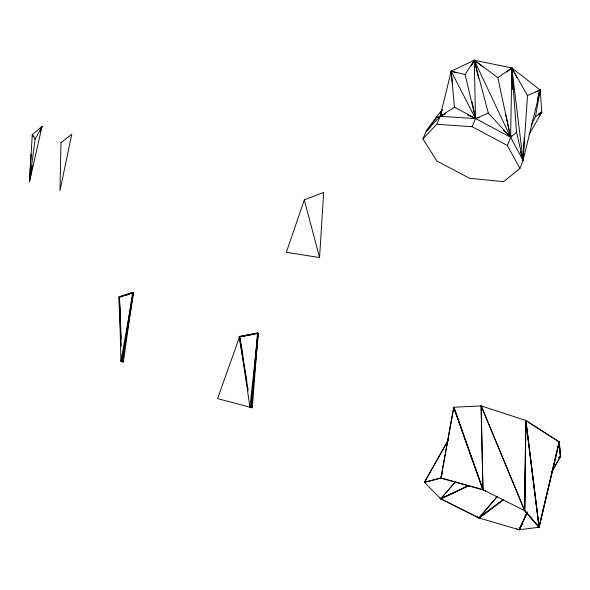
<?xml version="1.0" encoding="UTF-8"?>
<svg xmlns="http://www.w3.org/2000/svg" width="590" height="590" viewBox="0 0 590 590"><rect width="100%" height="100%" fill="white"/><g stroke="black" fill="none" stroke-linecap="round" stroke-linejoin="round"><path stroke-width="0.89" d="M525.963 420.633L524.798 510.652L539.12 527.224M519.93 168.489L507.341 145.472L510.616 137.308L511.847 67.946L474.257 60.21L451.18 71.235L440.199 116.326L436.755 124.284L422.89 138.901L436.866 160.996L469.611 178.298L503.609 181.646L519.93 168.489L523.079 160.451L540.197 90.049L511.847 67.946L497.835 77.674L510.616 137.308L523.079 160.451L527.504 95.558L511.847 67.946L506.714 71.958M60.991 142.677L59.966 190.659L71.744 134.314L61.006 142.596M524.163 137.794L523.079 160.451L522.6 159.337M34.058 136.747L32.251 134.8L29.5 181.469L35.105 139.314L42.074 126.319L32.244 134.712M31.086 154.315L29.53 181.484L32.443 165.606M319.559 257.55L323.667 192.429L304.307 199.899L286.342 252.291L319.559 257.55L304.307 199.899M257.491 333.07L251.141 407.506L250.839 405.691L251.141 407.506L257.985 333.225L239.614 336.706L217.555 398.597L251.141 407.506L258.472 333.387L257.491 333.07L239.614 336.706L249.931 407.137L252.343 407.845L257.985 333.225L239.016 336.514L248.22 390.433M450.863 74.303L451.18 71.235L465.097 74.561L475.525 118.575L472.133 126.71L436.755 124.284M249.931 407.137L257.985 333.225L244.666 335.983M121.157 338.992L119.357 297.109L133.17 292.574L122.137 361.751L122.056 359.93L122.137 361.751L133.665 292.736L132.676 292.419L119.357 297.109L120.928 361.382L123.347 362.098L133.17 292.574L118.752 296.91L121.326 346.227M132.676 292.419L122.137 361.751L122.071 359.907M120.928 361.382L133.17 292.574L124.918 295.524M531.118 125.397L535.462 116.776L540.197 90.049L535.831 91.826M525.889 420.53L559.202 441.947L539.046 527.29L524.68 510.682L482.967 489.73L440.892 478.062L453.776 407.233L481.167 405.913L525.904 420.464L539.113 526.907M448.105 440.546L424.446 482.369L440.959 478.114L453.776 407.233L482.967 489.73L481.049 405.92M29.5 181.705L42.074 126.319L40.223 131.489M559.261 442.124L539.142 527.276L519.134 529.724L527.128 512.172M537.638 99.85L540.197 90.049L527.504 95.558M537.829 97.881L538.773 94.754M539.009 93.972L540.197 90.049L541.76 112.277L529.016 134.653M442.257 473.364L440.855 477.989L482.967 489.73L481.167 405.913L524.68 510.682L525.756 420.456L559.305 441.976M440.959 478.114L441.704 475.459M439.27 117.417L440.199 116.326L441.409 112.587M538.876 93.928L540.197 90.049L538.825 93.471M422.89 138.901L426.275 131.142L440.199 116.326L440.951 114.453M558.339 443.658L559.202 441.947L560.419 456.52L558.914 457.663M455.738 481.573L440.76 498.845L479.058 517.99L519.23 529.761L527.298 512.15M558.413 443.842L559.202 441.947M519.355 529.717L527.335 512.194M558.501 443.791L559.291 442.006L560.5 456.564M471.513 65.933L474.257 60.21L497.835 77.674M521.944 524.938L519.185 529.761L522.452 523.795M551.768 471.698L560.419 456.52L559.128 441.969L538.958 527.239L537.667 527.386M551.775 471.919L560.478 456.549M448.267 439.985L424.387 482.273L440.789 477.974M465.097 74.561L474.257 60.21L483.166 67.068M427.743 130.11L426.275 131.142L435.981 117.712L440.199 116.326L441.195 114.792M457.007 72.784L451.18 71.235L454.448 107.218L510.616 137.308L511.751 135.788M428.384 129.66L426.275 131.142L437.367 116.599M440.14 112.956L442.36 110.05M435.981 117.712L442.139 109.865M479.036 517.932L497.385 496.197M497.495 496.227L479.058 517.99L440.826 498.838L439.867 497.857M440.693 498.764L455.642 481.529M426.275 131.142L430.575 126.666M503.277 130.139L510.616 137.308L516.516 132.219L511.847 67.946L516.951 77.836M540.366 113.457L541.76 112.277L538.663 113.619M479.294 517.673L503.373 499.479M558.819 457.582L560.279 456.483M503.476 499.568L479.058 517.99L476.727 516.774M479.235 517.946L503.543 499.634M558.907 457.759L560.367 456.66M535.462 116.776L541.76 112.277L539.231 115.367L541.76 112.277L540.263 113.309M479.205 117.285L475.525 118.575L440.199 116.326L454.448 107.218M424.616 482.155L426.187 481.189M426.017 481.344L424.542 482.421M440.199 116.326L445.782 113.597M441.055 498.587L469.153 485.327L440.863 498.882L424.424 482.325M469.47 485.423L440.76 498.845M467.752 114.954L475.525 118.575L488.336 113.125L510.616 137.308L505.888 115.021M130.294 293.761L119.357 297.109L120.648 318.158M246.856 381.184L239.614 336.706L254.88 334.021M256.68 333.704L258.472 333.387M482.967 489.73L485.533 491.035M516.604 528.987L519.193 529.791M539.046 527.29L524.576 510.652L525.852 420.471L539.046 527.29L525.734 420.523M472.133 126.71L507.341 145.472M32.229 134.793L35.105 139.314M451.217 72.26L451.18 71.235L475.525 118.575L474.257 60.21L510.616 137.308M481.248 405.913L524.635 510.505M453.909 407.262L482.967 489.368M453.732 407.454L482.775 489.56M520.336 151.785L523.079 160.451L511.847 67.946L512.644 89.658M488.336 113.125L474.257 60.21L478.638 78.551M516.516 132.219L523.079 160.451L522.873 159.418M472.236 102.004L475.525 118.575M239.614 336.706L242.999 355.615M252.026 406.045L252.343 407.845M250.861 405.691L251.141 407.506M451.18 71.235L452.604 85.056M123.236 360.269L123.347 362.098"/></g></svg>
